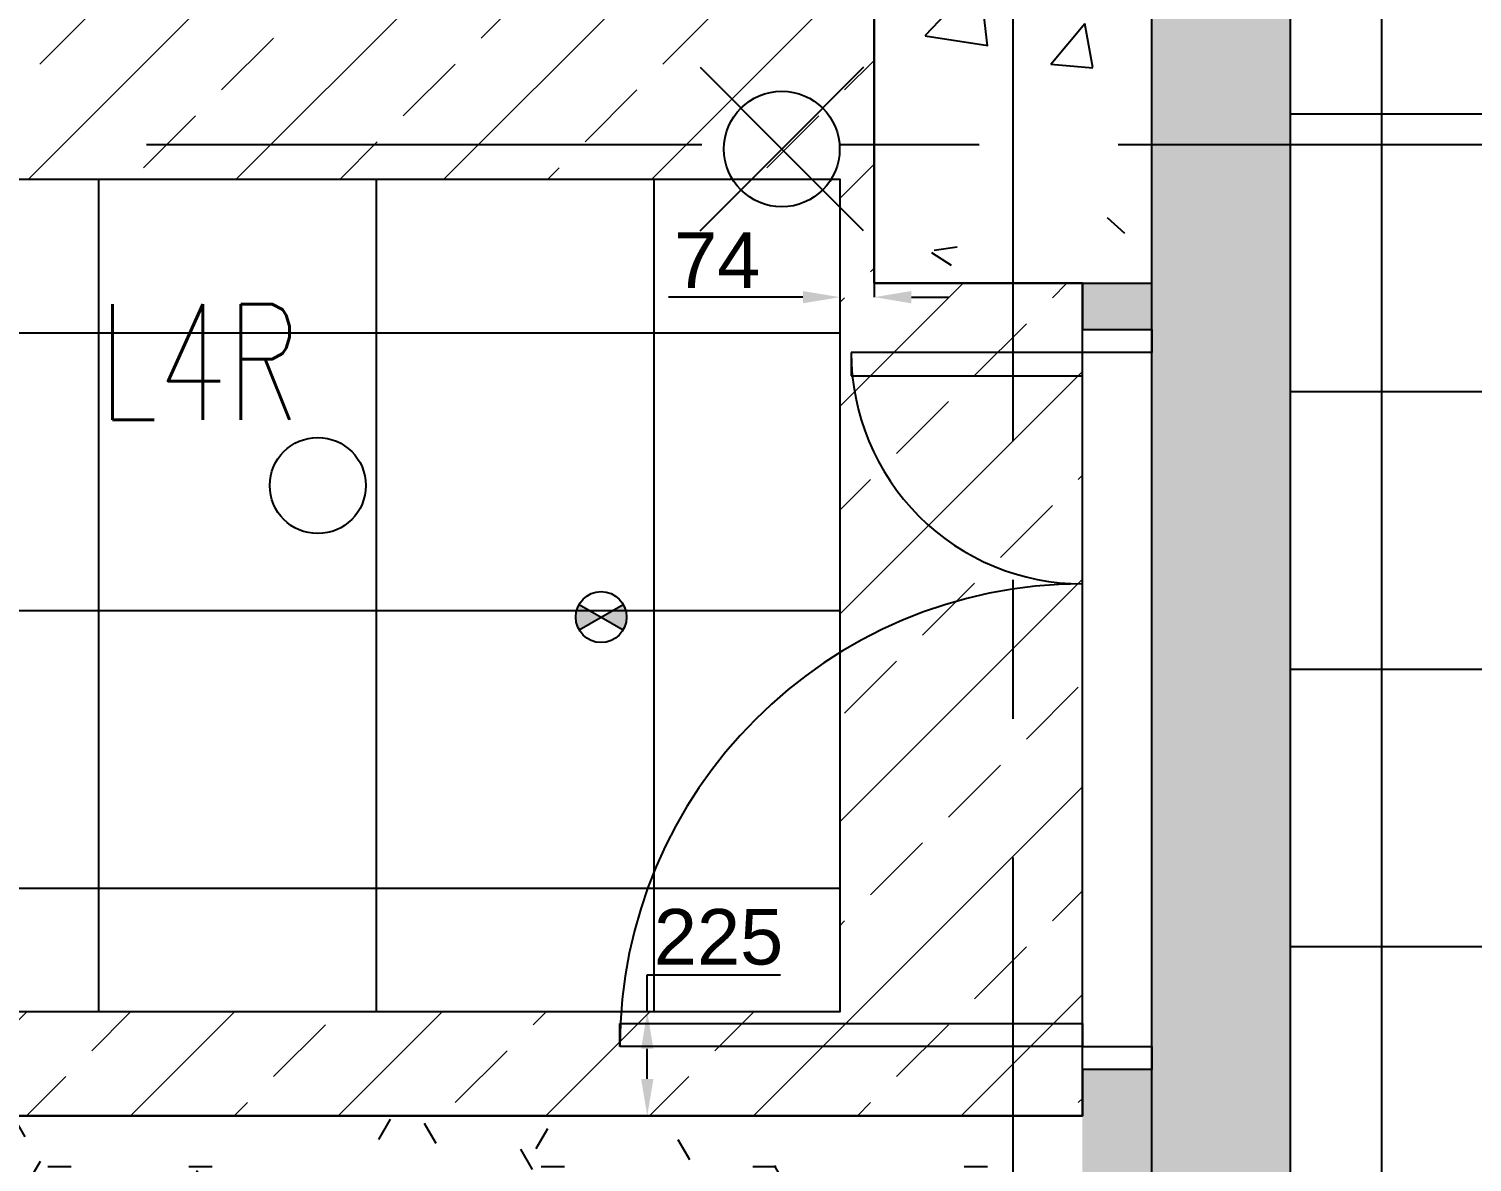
# Model space of a CAD drawing. Header units: millimetres. Extents: x -92759 to 184353, y -15225 to 86714.
# Drawn here: x -62661 to -59541, y 59141 to 61591 of the extents above; entities that cross this region are included whole.
import ezdxf

# ---------------------------------------------------------------- set-up
doc = ezdxf.new("R2010")
doc.units = ezdxf.units.MM
doc.linetypes.add('HIDDEN', pattern=[0.375, 0.25, -0.125])
doc.linetypes.add('IDA - Grid Line', pattern=[2100, 1200, -300, 300, -300])
doc.layers.get('Defpoints').update_dxf_attribs({"color": 8})
for name, color, linetype in [('0-1', 9, 'Continuous'), ('0-Motion Sensor', 1, 'Continuous'), ('A-_DOOR----_E', 8, 'Continuous'), ('A-_FURT----_E-1', 8, 'Continuous'), ('A-_WALL----_H-1', 9, 'Continuous'), ('A-_WALLPRTN_E', 8, 'Continuous'), ('A-PATT-CONC', 8, 'Continuous'), ('E-_LITG _ CKT -DB', 1, 'HIDDEN'), ('E-legend', 1, 'Continuous'), ('HF', 7, 'Continuous'), ('HFI 02', 7, 'Continuous'), ('S-_COLN----_E', 8, 'Continuous')]:
    doc.layers.add(name, color=color, linetype=linetype)
doc.layers.add('A-_DETA----_ED-2', color=1, linetype='Continuous', true_color=0xff0000)
doc.layers.add('S-_ANOTGRID_E-1', color=9, linetype='IDA - Grid Line', true_color=0x808080)
doc.layers.add('HFI 9MM FPB', color=94, linetype='Continuous', lineweight=5)
doc.styles.add('Arial', font='arial.ttf')
doc.styles.add('Simplex', font='simplex_.ttf', dxfattribs={"width": 0.7, "height": 450})
doc.styles.get("Standard").update_dxf_attribs({"font": 'arial.ttf'})
doc.dimstyles.get("Standard").update_dxf_attribs({"dimtxt": 0.18, "dimasz": 0.18, "dimexe": 0.18, "dimexo": 0.0625, "dimgap": 0.09, "dimtad": 0, "dimtih": 1, "dimtoh": 1, "dimdec": 4, "dimzin": 0, "dimdsep": 46, "dimtxsty": 'Standard', "dimcen": 0.09, "dimadec": 0, "dimazin": 0, "dimtfac": 1, "dimtdec": 4, "dimtofl": 0, "dimtmove": 0, "dimatfit": 3, "dimfxl": 1, "dimtolj": 1, "dimtzin": 0, "dimarcsym": 0})
pattern_1 = [(0, (-11870.95, 40538.29), (609.6, 152.4), [50.292, -406.908, 50.292, -406.908, -2438.4]), (0, (-11870.95, 40538.29), (609.6, 152.4), [-914.4, 50.292, -864.108, 50.292, -406.908, -1066.8]), (0, (-11870.95, 40538.29), (609.6, 152.4), [-2286, 50.292, -254.508, 50.292, -711.708]), (120, (-11642.35, 40614.49), (-436.7823, 451.7291), [50.292, -406.908, 50.292, -406.908, -2438.4]), (120, (-11642.35, 40614.49), (-436.7823, 451.7291), [-914.4, 50.292, -864.108, 50.292, -406.908, -1066.8]), (120, (-11642.35, 40614.49), (-436.7823, 451.7291), [-2286, 50.292, -254.508, 50.292, -711.708]), (240, (-11566.15, 40919.29), (-172.8177, -604.1291), [50.292, -406.908, 50.292, -406.908, -2438.4]), (240, (-11566.15, 40919.29), (-172.8177, -604.1291), [-914.4, 50.292, -864.108, 50.292, -406.908, -1066.8]), (240, (-11566.15, 40919.29), (-172.8177, -604.1291), [-2286, 50.292, -254.508, 50.292, -711.708])]

# ---------------------------------------------------------------- blocks, each defined once
blk = doc.blocks.new('IDA - F - DoubleUnbalanced - Swing - 1600L X 2200H - TD-02-10538727-BLK8_RHH_1ST STOREY PLAN')
at = {"layer": 'A-_DOOR----_E'}
for p, q in [((-550, 75), (-500, 75)), ((-500, 75), (-500, -75)), ((1000, 75), (1050, 75)), ((1000, -75), (1000, 75)), ((-500, -75), (-550, -75)), ((-500, -75), (-500, -575)), ((-450, -75), (-500, -75)), ((-450, -575), (-450, -75)), ((950, -75), (1000, -75)), ((950, -1075), (950, -75)), ((1000, -75), (1000, -1075)), ((1050, -75), (1000, -75)), ((-500, -575), (-450, -575)), ((1000, -1075), (950, -1075))]:
    blk.add_line(p, q, dxfattribs=at)
for centre, radius, start, end in [((-500, -75), 500, 270, 0), ((-500, -75), 500, 270, 360), ((1000, -75), 1000, 180, 270), ((1000, -75), 1000, 180, 270)]:
    blk.add_arc(centre, radius, start, end, dxfattribs=at)
blk = doc.blocks.new('IDA- Fire Extinguisher1 - 3kg AB-8814941-BLK8_RHH_1ST STOREY PLAN')
at = {"layer": 'A-_DETA----_ED-2'}
for p in [(-226.8, 376.8), (126.8, 376.8), (-226.8, 23.2), (126.8, 23.2)]:
    blk.add_line(p, (-50, 200), dxfattribs=at)
blk.add_circle((-50, 200), 125, dxfattribs=at)
blk = doc.blocks.new('IDA - Rectangle Column - 600W X 600D-V14-BLK8_RHH_1ST STOREY PLAN')
at = {"layer": 'S-_COLN----_E'}
h = blk.add_hatch(dxfattribs=at)
h.set_pattern_fill('FP_19', color=256, style=0, pattern_type=2)
h.set_pattern_definition([(50, (5729.05, 11738.3), (1093.104, -95.634), [114.3, -1257.3]), (355, (5729, 11738.3), (-211.46, 1146.34), [91.44, -1005.84]), (100.451, (5820.1, 11730.3), (881.66, 1050.7), [97.14, -1068.54]), (46.184, (5729, 12043.1), (1626.47, -252.26), [171.45, -1885.95]), (96.636, (5864.6, 12022), (1424.42, 1484.57), [145.71, -1602.81]), (351.184, (5729, 12043.1), (1424.43, 1484.55), [137.16, -1508.76]), (21, (5881.45, 11966.9), (909.686, -613.59), [114.3, -1257.3]), (326, (5881.4, 11966.9), (370.81, 1105.13), [91.44, -1005.84]), (71.451, (5957.3, 11915.8), (1280.5, 491.53), [97.14, -1068.54]), (37.5, (5729.05, 11738.3), (18.531, 507.33), [50.292, -943.356, 50.292, -970.788, -1009.65]), (37.5, (5729.05, 11738.3), (18.531, 507.33), [-2014.73, 50.29, -959.36]), (7.5, (5729.05, 11738.3), (400.918, 601.084), [50.292, -531.876, 50.292, -920.496, -384.81]), (7.5, (5729.05, 11738.3), (400.918, 601.084), [-1552.956, 50.29, -334.52]), (327.5, (5389.2, 11738.3), (813.545, -34.374), [50.292, -330.708, 50.292, -2715.768]), (327.5, (5389.2, 11738.3), (813.545, -34.374), [-431.292, -1138.428, 50.292, -1527.048]), (317.5, (5236.8, 11738.3), (888.775, 152.56), [50.29, -445.01, 50.29, -739.14, -1120.14]), (317.5, (5236.8, 11738.3), (888.775, 152.56), [-1284.73, 50.29, -1069.85])])
h.paths.add_polyline_path([(300, -300), (300, 300), (-300, 300), (-300, -300), (162.9, -300)])
for p, q in [((300, 300), (-300, 300)), ((-300, 300), (-300, -300)), ((300, -300), (300, 300)), ((-300, -300), (300, -300))]:
    blk.add_line(p, q, dxfattribs=at)
blk = doc.blocks.new('A$Cb2bf8f38')
at = {"layer": 'A-_WALL----_H-1'}
h = blk.add_hatch(dxfattribs=at)
h.set_pattern_fill('FP_1', color=256, style=0, pattern_type=2)
h.set_pattern_definition(pattern_1)
h.paths.add_polyline_path([(-17450, 22700), (-17300, 22700), (-17300, 22900.7), (-17450, 22900.7), (-17450, 22850)])
h.paths.add_polyline_path([(-17437.1, 24000.7), (-17300, 24000.7), (-17300, 25343.7), (-17450, 25343.7), (-17450, 24000.7)])
h.paths.add_polyline_path([(-17300, 26443.7), (-17300, 26800), (-17450, 26800), (-17450, 26443.7), (-17375, 26443.7)])
h.paths.add_polyline_path([(-17375, 28400), (-17300, 28400), (-17300, 28500), (-17450, 28500), (-17450, 28400), (-17437.1, 28400)])
h.paths.add_polyline_path([(-17391.7, 29100), (-17300, 29100), (-17300, 34000), (-17450, 34000), (-17450, 29100), (-17437.1, 29100)])
h.paths.add_polyline_path([(-17450, 35600), (-17300, 35600), (-17300, 37500), (-17450, 37500)])
h = blk.add_hatch(dxfattribs=at)
h.set_pattern_fill('FP_1', color=256, style=0, pattern_type=2)
h.set_pattern_definition(pattern_1)
h.paths.add_polyline_path([(-24649, 26550), (-17450, 26550), (-17450, 26700), (-24649, 26700)])
at = {"layer": 'A-_WALLPRTN_E'}
for p, q in [((-17450, 28500), (-17450, 28400)), ((-17300, 28400), (-17300, 28500)), ((-17450, 28400), (-17300, 28400)), ((-17450, 26800), (-17450, 26700)), ((-17300, 26800), (-17450, 26800)), ((-17300, 26443.7), (-17300, 26800)), ((-17450, 26700), (-24649, 26700))]:
    blk.add_line(p, q, dxfattribs=at)
at = {"layer": 'S-_ANOTGRID_E-1'}
for p, q in [((-17600, -20141.4), (-17600, 53272.8)), ((-38373.1, 28800), (13584.7, 28800))]:
    blk.add_line(p, q, dxfattribs=at)
at = {"layer": 'A-_DOOR----_E', "rotation": 269.9999999999999}
blk.add_blockref('IDA - F - DoubleUnbalanced - Swing - 1600L X 2200H - TD-02-10538727-BLK8_RHH_1ST STOREY PLAN', (-17375, 27850), dxfattribs=at)
at = {"layer": 'A-_FURT----_E-1', "rotation": 89.99999999999926}
blk.add_blockref('IDA- Fire Extinguisher1 - 3kg AB-8814941-BLK8_RHH_1ST STOREY PLAN', (-17900, 28840), dxfattribs=at)
at = {"layer": 'S-_COLN----_E'}
blk.add_blockref('IDA - Rectangle Column - 600W X 600D-V14-BLK8_RHH_1ST STOREY PLAN', (-17600, 28800), dxfattribs=at)
blk = doc.blocks.new('*D524')
at = {"layer": 'Defpoints', "color": 0, "transparency": 16777216}
for p in [(-6103.5, 488033.2), (-6029, 488033.2), (-6103.5, 487931.5)]:
    blk.add_point(p, dxfattribs=at)
at = {"layer": 'HFI 02', "color": 0, "lineweight": -2, "transparency": 16777216}
for p, q in [((-6103.5, 488033.1), (-6103.5, 487931.3)), ((-6029, 488033.1), (-6029, 487931.3)), ((-6183.5, 487931.5), (-6474, 487931.5)), ((-5949, 487931.5), (-5869, 487931.5))]:
    blk.add_line(p, q, dxfattribs=at)
at = {"layer": 'HFI 02', "color": 0, "transparency": 16777216}
for points in [[(-6183.5, 487944.8), (-6183.5, 487918.2), (-6103.5, 487931.5)], [(-5949, 487944.8), (-5949, 487918.2), (-6029, 487931.5)]]:
    blk.add_solid(points, dxfattribs=at)
at = {"layer": 'HFI 02', "color": 152, "true_color": 0x2776bb, "transparency": 16777216, "insert": (-6368.8, 488011.5), "char_height": 120, "attachment_point": 5, "style": 'Arial'}
blk.add_mtext('\\A1;74', dxfattribs=at)
blk = doc.blocks.new('*D526')
at = {"layer": 'Defpoints', "color": 0, "transparency": 16777216}
for p in [(-6519.9, 486386.7), (-6519.9, 486386.7), (-6519.9, 486161.7)]:
    blk.add_point(p, dxfattribs=at)
at = {"layer": 'HFI 02', "color": 0, "lineweight": -2, "transparency": 16777216}
for p, q in [((-6519.9, 486386.7), (-6519.9, 486466.7)), ((-6519.9, 486466.7), (-6231.8, 486466.7)), ((-6519.8, 486386.7), (-6519.7, 486386.7)), ((-6519.9, 486241.7), (-6519.9, 486306.7)), ((-6519.8, 486161.7), (-6519.7, 486161.7))]:
    blk.add_line(p, q, dxfattribs=at)
at = {"layer": 'HFI 02', "color": 0, "transparency": 16777216}
for points in [[(-6533.2, 486306.7), (-6506.5, 486306.7), (-6519.9, 486386.7)], [(-6533.2, 486241.7), (-6506.5, 486241.7), (-6519.9, 486161.7)]]:
    blk.add_solid(points, dxfattribs=at)
at = {"layer": 'HFI 02', "color": 152, "true_color": 0x2776bb, "transparency": 16777216, "insert": (-6365.8, 486548), "char_height": 120, "attachment_point": 5, "style": 'Arial'}
blk.add_mtext('\\A1;225', dxfattribs=at)
blk = doc.blocks.new('A$C020d881d')
at = {"layer": 'E-legend', "lineweight": 25}
blk.add_circle((818.7, 172), 103.8, dxfattribs=at)
at = {"layer": 'E-legend', "lineweight": 25, "style": 'Simplex', "width": 0.7}
blk.add_text('L4R', height=250, dxfattribs=at).set_placement((345.2, 314.3))
blk = doc.blocks.new('Motion Sensor')
at = {"layer": 'E-legend', "lineweight": 25}
h = blk.add_hatch(color=256, dxfattribs=at)
h.dxf.hatch_style = 1
h.paths.add_polyline_path([(10021, -17121.6), (9973.3, -17094.1, 0.131652), (9965.9, -17121.6, 0.131652), (9973.3, -17149.1)])
h = blk.add_hatch(color=256, dxfattribs=at)
h.dxf.hatch_style = 1
h.paths.add_polyline_path([(10068.6, -17094.1), (10021, -17121.6), (10068.6, -17149.1, 0.131652), (10076, -17121.6, 0.131652)])
for p, q in [((9973.3, -17094.1), (10068.6, -17149.1)), ((9973.3, -17149.1), (10068.6, -17094.1))]:
    blk.add_line(p, q, dxfattribs=at)
blk.add_circle((10021, -17121.6), 55, dxfattribs=at)
blk = doc.blocks.new('EL_B8_L1_R4')
at = {"layer": '0-Motion Sensor'}
blk.add_blockref('Motion Sensor', (-17718.7, 4341.4), dxfattribs=at)
at = {"layer": 'E-_LITG _ CKT -DB', "ltscale": 0.5}
blk.add_blockref('A$C020d881d', (-9128.9, -12667.8), dxfattribs=at)
blk = doc.blocks.new('RCP_B8L1')
at = {"layer": 'A-PATT-CONC'}
h = blk.add_hatch(dxfattribs=at)
h.set_pattern_fill('ANSI37', color=256, scale=189, angle=45)
h.set_pattern_definition([(90, (-3329.05, 499461.7), (-600.075, 0), []), (180, (-3329.05, 499461.7), (-6e-14, -600.075), [])])
h.paths.add_polyline_path([(-5129.04966, 499461.70958), (-3329.04966, 499461.70958), (-3329.04966, 465261.70958), (-5129.04966, 465261.70958), (-5129.04966, 497661.70958)])
h = blk.add_hatch(dxfattribs=at)
h.set_pattern_fill('ANSI37', color=256, scale=189, angle=45)
h.set_pattern_definition([(90, (-12703.55, 488186.7), (-600.075, 0), []), (180, (-12703.55, 488186.7), (-6e-14, -600.075), [])])
h.paths.add_polyline_path([(-12703.54879, 488186.70958), (-12703.54879, 486386.70958), (-6103.54879, 486386.70958), (-6103.54879, 488186.70958)])
at = {"layer": 'HFI 9MM FPB'}
h = blk.add_hatch(dxfattribs=at)
h.set_pattern_fill('ANSI33', color=256, scale=50)
h.set_pattern_definition([(45, (-300000, 500000), (-224.5064, 224.5064), []), (45, (-299775.5, 500000), (-224.5064, 224.5064), [158.75, -79.375])])
h.paths.add_polyline_path([(-5429.05312, 464761.70958), (-5429.05312, 497561.70958), (-6479.04966, 497561.70958), (-6479.04966, 499961.70958), (-3029.04966, 499961.70958), (-3029.05312, 482711.70958), (-2429.04966, 482711.70958), (-2429.04966, 481511.70958), (-3029.04966, 481511.70958), (-3029.04966, 475336.70967), (-2679.04966, 475336.70967), (-2679.04966, 464761.70958)])
h.paths.add_polyline_path([(-5129.04966, 499461.70958), (-3329.04966, 499461.70958), (-3329.04966, 465261.70958), (-5129.04966, 465261.70958), (-5129.04966, 497661.70958)], flags=16)
h = blk.add_hatch(dxfattribs=at)
h.set_pattern_fill('ANSI33', color=256, scale=50)
h.paths.add_polyline_path([(-11179.04966, 491011.70958), (-11179.04966, 488411.70958), (-12778.04792, 488411.70958), (-12778.04792, 486161.70958), (-5579.04966, 486161.70958), (-5579.04966, 487961.70958), (-6029.04966, 487961.70958), (-6029.04966, 488561.70958), (-5579.04966, 488561.70958), (-5579.04966, 491011.70958)])
h.paths.add_polyline_path([(-12703.54879, 488186.70958), (-6103.54879, 488186.70958), (-6103.54879, 486386.70958), (-12703.54879, 486386.70958)], flags=16)
h.paths.add_polyline_path([(-11079.04966, 490686.70958), (-5679.04966, 490686.70958), (-5679.04966, 488886.70958), (-11079.04966, 488886.70958)], flags=16)
at = {"layer": 'HF'}
for points in [[(-5429.05312, 464761.70958), (-5429.05312, 497561.70958), (-6479.04966, 497561.70958), (-6479.04966, 499961.70958), (-3029.04966, 499961.70958), (-3029.05312, 482711.70958), (-2429.04966, 482711.70958), (-2429.04966, 481511.70958), (-3029.04966, 481511.70958), (-3029.04966, 475336.70967), (-2679.04966, 475336.70967), (-2679.04966, 464761.70958)], [(-5129.04966, 499461.70958), (-3329.04966, 499461.70958), (-3329.04966, 465261.70958), (-5129.04966, 465261.70958), (-5129.04966, 497661.70958)], [(-11179.04966, 491011.70958), (-11179.04966, 488411.70958), (-12778.04792, 488411.70958), (-12778.04792, 486161.70958), (-5579.04966, 486161.70958), (-5579.04966, 487961.70958), (-6029.04966, 487961.70958), (-6029.04966, 488561.70958), (-5579.04966, 488561.70958), (-5579.04966, 491011.70958)], [(-12703.54879, 488186.70958), (-6103.54879, 488186.70958), (-6103.54879, 486386.70958), (-12703.54879, 486386.70958)]]:
    blk.add_lwpolyline(points, close=True, dxfattribs=at)
at = {"layer": 'HFI 02'}
dim = blk.add_linear_dim(base=(-6103.54879, 487931.49723), p1=(-6029.04966, 488033.20392), p2=(-6103.54879, 488033.20392), dimstyle='Standard', dxfattribs=at)
dim.commit()
dim.dimension.update_dxf_attribs({"geometry": '*D524', "text_midpoint": (-6368.76025, 488011.49723)})
dim = blk.add_linear_dim(base=(-6519.87963, 486386.70958), p1=(-6519.87963, 486161.70958), p2=(-6519.87963, 486386.70958), angle=90, dimstyle='Standard', dxfattribs=at)
dim.commit()
dim.dimension.update_dxf_attribs({"geometry": '*D526', "text_midpoint": (-6365.84143, 486547.97834)})

msp = doc.modelspace()

# ---------------------------------------------------------------- block references
at = {"layer": '0-1'}
msp.add_blockref('A$Cb2bf8f38', (-42933, 32541.2), dxfattribs=at)

# ---------------------------------------------------------------- next in the draw order: block references
at = {"color": 0}
msp.add_blockref('EL_B8_L1_R4', (-53725.9, 73099.6), dxfattribs=at)
at = {"layer": 'A-PATT-CONC', "color": 152, "true_color": 0x2776bb}
msp.add_blockref('RCP_B8L1', (-54804, -426920.5), dxfattribs=at)

doc.saveas('drawing.dxf')
